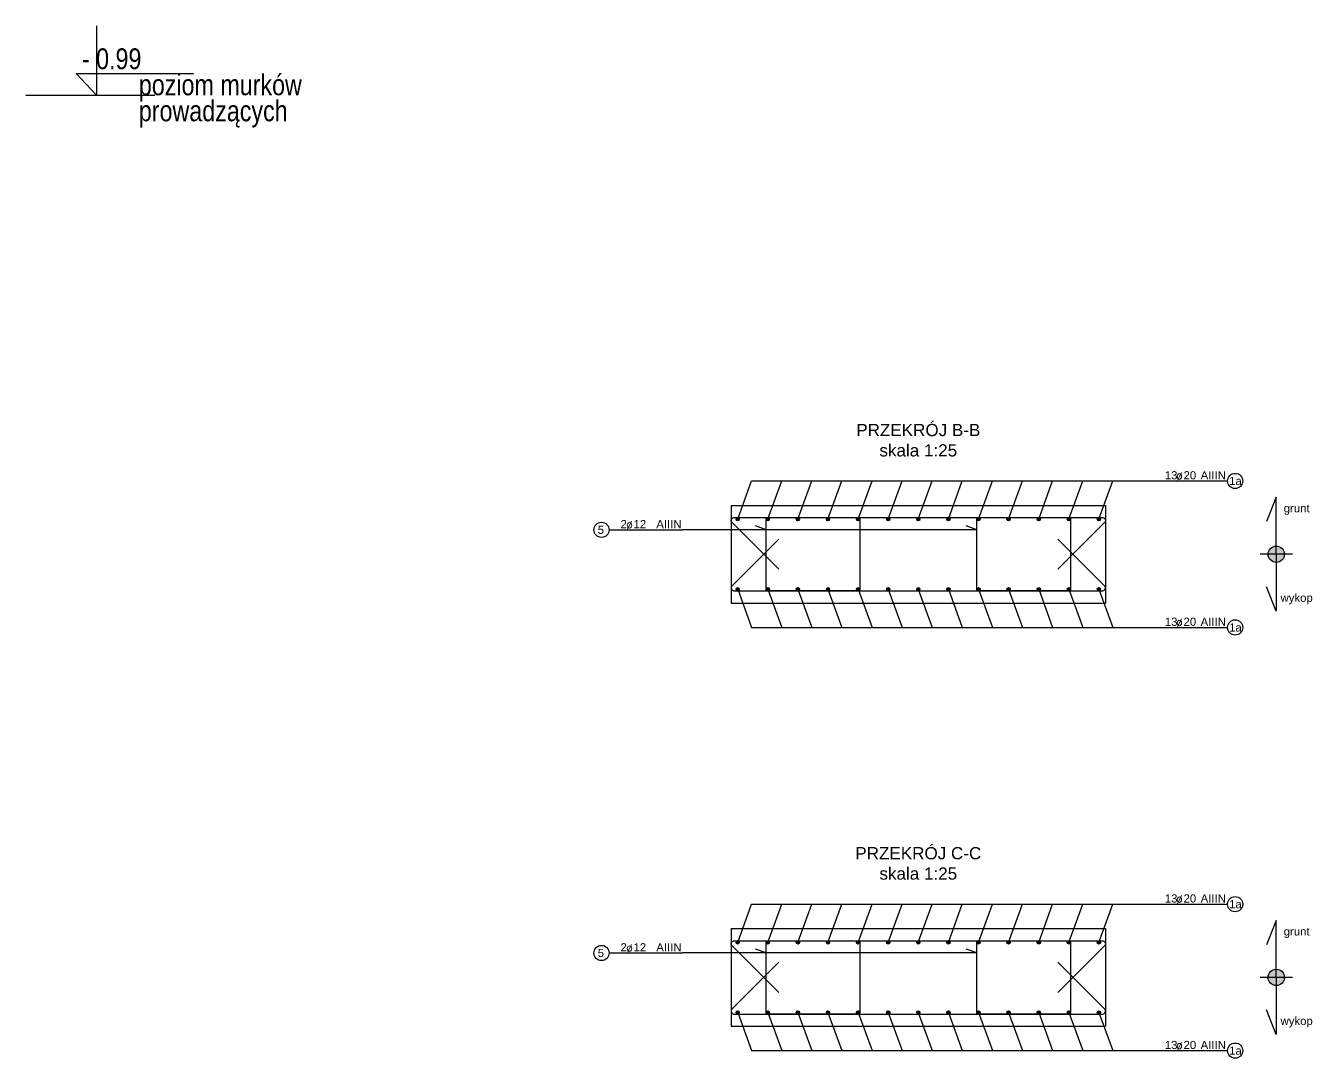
# Model space of a CAD drawing. Extents: x -5264 to 5377, y -10043 to -2374.
# Drawn here: x 546 to 1337, y -6212 to -5577 of the extents above; entities that cross this region are included whole.
import ezdxf
from ezdxf.enums import TextEntityAlignment as Align

# ---------------------------------------------------------------- set-up
doc = ezdxf.new("R2010")
doc.units = 0
doc.header["$MEASUREMENT"] = 0
for name, color, linetype in [('__SOL-KOTY_WYSOKOSCIOWE', 4, 'CONTINUOUS'), ('__SOL-OPISY', 4, 'CONTINUOUS'), ('__SOL-WIDOK', 4, 'CONTINUOUS'), ('__SOL-ZBROJENIE', 3, 'CONTINUOUS')]:
    doc.layers.add(name, color=color, linetype=linetype)
doc.styles.add('ARIAL', font='arial.ttf', dxfattribs={"height": 2.5})
doc.styles.add('SIMPLEX', font='SIMPLEX.SHX', dxfattribs={"width": 0.8})
doc.styles.get("Standard").update_dxf_attribs({"font": 'arial.ttf'})

# ---------------------------------------------------------------- blocks, each defined once
blk = doc.blocks.new('KOTA')
at = {"layer": '__SOL-KOTY_WYSOKOSCIOWE'}
for p, q in [((0, 33.35), (0, 0)), ((0, 0), (-9.85, 10.39)), ((-9.85, 10.39), (46.51, 10.39)), ((-34, 0), (28, 0))]:
    blk.add_line(p, q, dxfattribs=at)
at = {"layer": '__SOL-KOTY_WYSOKOSCIOWE', "style": 'ARIAL', "width": 0.8}
blk.add_attdef('RZEDNA', (500.47, 15.86), '', height=10.4, dxfattribs=at)
blk = doc.blocks.new('OPIS_PRAWY')
at = {"layer": '__SOL-OPISY'}
blk.add_line((0, 0), (90, 0), dxfattribs=at)
blk.add_circle((99.4, 0), 9.36, dxfattribs=at)
at = {"layer": '__SOL-OPISY', "style": 'SIMPLEX', "width": 0.9}
blk.add_text(' %%c ', height=10, dxfattribs=at).set_placement((20.9, 0.5))
at = {"layer": '__SOL-OPISY', "style": 'ARIAL', "width": 0.8}
blk.add_attdef('ILOSC', text='', height=10, dxfattribs=at).set_placement((27.1, 0.1), align=Align.RIGHT)
for tag, p in [('SREDNICA', (35.4, 0.1)), ('STAL', (58.4, 0.5))]:
    blk.add_attdef(tag, p, '', height=10, dxfattribs=at)
for tag, p in [('NUMER', (99.4, 0)), ('DLUGOSC', (52.8, -6.1))]:
    blk.add_attdef(tag, text='', height=10, dxfattribs=at).set_placement(p, align=Align.MIDDLE)
blk = doc.blocks.new('OPIS_LEWY')
at = {"layer": '__SOL-OPISY'}
blk.add_line((-90, 0), (0, 0), dxfattribs=at)
blk.add_circle((-99.4, 0), 9.36, dxfattribs=at)
at = {"layer": '__SOL-OPISY', "style": 'SIMPLEX', "width": 0.9}
blk.add_text(' %%c ', height=10, dxfattribs=at).set_placement((-75, 0.5))
at = {"layer": '__SOL-OPISY', "style": 'ARIAL', "width": 0.8}
for tag, p in [('NUMER', (-99.4, 0)), ('DLUGOSC', (-58.9, -6.6))]:
    blk.add_attdef(tag, text='', height=10, dxfattribs=at).set_placement(p, align=Align.MIDDLE)
blk.add_attdef('ILOSC', text='', height=10, dxfattribs=at).set_placement((-74, 0.1), align=Align.RIGHT)
for tag, p in [('SREDNICA', (-65.8, 0.1)), ('STAL', (-42.7, 0.3))]:
    blk.add_attdef(tag, p, '', height=10, dxfattribs=at)

msp = doc.modelspace()

# ---------------------------------------------------------------- hatches: boundary and pattern name
at = {"layer": '__SOL-OPISY'}
for points in [[(1320, -5902, 1), (1310, -5902, 1)], [(1320, -6162, 1), (1310, -6162, 1)]]:
    msp.add_hatch(color=256, dxfattribs=at).paths.add_polyline_path(points)
at = {"layer": '__SOL-ZBROJENIE'}
for points in [[(985, -5880.5, 1), (983, -5880.5, 1)], [(1003.5, -5880.5, 1), (1001.5, -5880.5, 1)], [(1022, -5880.5, 1), (1020, -5880.5, 1)], [(1040.5, -5880.5, 1), (1038.5, -5880.5, 1)], [(1059, -5880.5, 1), (1057, -5880.5, 1)], [(1077.5, -5880.5, 1), (1075.5, -5880.5, 1)], [(1096, -5880.5, 1), (1094, -5880.5, 1)], [(1114.5, -5880.5, 1), (1112.5, -5880.5, 1)], [(1133, -5880.5, 1), (1131, -5880.5, 1)], [(1151.5, -5880.5, 1), (1149.5, -5880.5, 1)], [(1170, -5880.5, 1), (1168, -5880.5, 1)], [(1188.5, -5880.5, 1), (1186.5, -5880.5, 1)], [(1207, -5880.5, 1), (1205, -5880.5, 1)], [(985, -5923.5, 1), (983, -5923.5, 1)], [(1003.5, -5923.5, 1), (1001.5, -5923.5, 1)], [(1022, -5923.5, 1), (1020, -5923.5, 1)], [(1040.5, -5923.5, 1), (1038.5, -5923.5, 1)], [(1059, -5923.5, 1), (1057, -5923.5, 1)], [(1077.5, -5923.5, 1), (1075.5, -5923.5, 1)], [(1096, -5923.5, 1), (1094, -5923.5, 1)], [(1114.5, -5923.5, 1), (1112.5, -5923.5, 1)], [(1133, -5923.5, 1), (1131, -5923.5, 1)], [(1151.5, -5923.5, 1), (1149.5, -5923.5, 1)], [(1170, -5923.5, 1), (1168, -5923.5, 1)], [(1188.5, -5923.5, 1), (1186.5, -5923.5, 1)], [(1207, -5923.5, 1), (1205, -5923.5, 1)], [(985, -6140.5, 1), (983, -6140.5, 1)], [(1003.5, -6140.5, 1), (1001.5, -6140.5, 1)], [(1022, -6140.5, 1), (1020, -6140.5, 1)], [(1040.5, -6140.5, 1), (1038.5, -6140.5, 1)], [(1059, -6140.5, 1), (1057, -6140.5, 1)], [(1077.5, -6140.5, 1), (1075.5, -6140.5, 1)], [(1096, -6140.5, 1), (1094, -6140.5, 1)], [(1114.5, -6140.5, 1), (1112.5, -6140.5, 1)], [(1133, -6140.5, 1), (1131, -6140.5, 1)], [(1151.5, -6140.5, 1), (1149.5, -6140.5, 1)], [(1170, -6140.5, 1), (1168, -6140.5, 1)], [(1188.5, -6140.5, 1), (1186.5, -6140.5, 1)], [(1207, -6140.5, 1), (1205, -6140.5, 1)], [(985, -6183.5, 1), (983, -6183.5, 1)], [(1003.5, -6183.5, 1), (1001.5, -6183.5, 1)], [(1022, -6183.5, 1), (1020, -6183.5, 1)], [(1040.5, -6183.5, 1), (1038.5, -6183.5, 1)], [(1059, -6183.5, 1), (1057, -6183.5, 1)], [(1077.5, -6183.5, 1), (1075.5, -6183.5, 1)], [(1096, -6183.5, 1), (1094, -6183.5, 1)], [(1114.5, -6183.5, 1), (1112.5, -6183.5, 1)], [(1133, -6183.5, 1), (1131, -6183.5, 1)], [(1151.5, -6183.5, 1), (1149.5, -6183.5, 1)], [(1170, -6183.5, 1), (1168, -6183.5, 1)], [(1188.5, -6183.5, 1), (1186.5, -6183.5, 1)], [(1207, -6183.5, 1), (1205, -6183.5, 1)]]:
    msp.add_hatch(color=256, dxfattribs=at).paths.add_polyline_path(points)

# ---------------------------------------------------------------- linework, layer by layer
at = {"layer": '__SOL-OPISY'}
for p, q in [((984, -5880.5), (992.55, -5857)), ((992.55, -5857), (1240, -5857)), ((1002.5, -5880.5), (1011.05, -5857)), ((1021, -5880.5), (1029.55, -5857)), ((1039.5, -5880.5), (1048.05, -5857)), ((1058, -5880.5), (1066.55, -5857)), ((1076.5, -5880.5), (1085.05, -5857)), ((1095, -5880.5), (1103.55, -5857)), ((1113.5, -5880.5), (1122.05, -5857)), ((1132, -5880.5), (1140.55, -5857)), ((1150.5, -5880.5), (1159.05, -5857)), ((1169, -5880.5), (1177.55, -5857)), ((1187.5, -5880.5), (1196.05, -5857)), ((1206, -5880.5), (1214.55, -5857)), ((1315, -5867), (1309, -5882)), ((1315, -5902), (1315, -5867)), ((1131, -5887), (950, -5887)), ((1001.5, -5887), (994.92, -5884.61)), ((1131, -5887), (1124.42, -5884.61)), ((1325, -5902), (1305, -5902)), ((1315, -5902), (1315, -5937)), ((984, -5923.5), (992.55, -5947)), ((1002.5, -5923.5), (1011.05, -5947)), ((1021, -5923.5), (1029.55, -5947)), ((1039.5, -5923.5), (1048.05, -5947)), ((1058, -5923.5), (1066.55, -5947)), ((1076.5, -5923.5), (1085.05, -5947)), ((1095, -5923.5), (1103.55, -5947)), ((1113.5, -5923.5), (1122.05, -5947)), ((1132, -5923.5), (1140.55, -5947)), ((1150.5, -5923.5), (1159.05, -5947)), ((1169, -5923.5), (1177.55, -5947)), ((1187.5, -5923.5), (1196.05, -5947)), ((1206, -5923.5), (1214.55, -5947)), ((1315, -5937), (1309, -5922)), ((992.55, -5947), (1240, -5947)), ((984, -6140.5), (992.55, -6117)), ((992.55, -6117), (1240, -6117)), ((1002.5, -6140.5), (1011.05, -6117)), ((1021, -6140.5), (1029.55, -6117)), ((1039.5, -6140.5), (1048.05, -6117)), ((1058, -6140.5), (1066.55, -6117)), ((1076.5, -6140.5), (1085.05, -6117)), ((1095, -6140.5), (1103.55, -6117)), ((1113.5, -6140.5), (1122.05, -6117)), ((1132, -6140.5), (1140.55, -6117)), ((1150.5, -6140.5), (1159.05, -6117)), ((1169, -6140.5), (1177.55, -6117)), ((1187.5, -6140.5), (1196.05, -6117)), ((1206, -6140.5), (1214.55, -6117)), ((1315, -6127), (1309, -6142)), ((1315, -6162), (1315, -6127)), ((1131, -6147), (950, -6147)), ((1001.5, -6147), (994.92, -6144.61)), ((1131, -6147), (1124.42, -6144.61)), ((1325, -6162), (1305, -6162)), ((1315, -6162), (1315, -6197)), ((1315, -6197), (1309, -6182)), ((984, -6183.5), (992.55, -6207)), ((1002.5, -6183.5), (1011.05, -6207)), ((1021, -6183.5), (1029.55, -6207)), ((1039.5, -6183.5), (1048.05, -6207)), ((1058, -6183.5), (1066.55, -6207)), ((1076.5, -6183.5), (1085.05, -6207)), ((1095, -6183.5), (1103.55, -6207)), ((1113.5, -6183.5), (1122.05, -6207)), ((1132, -6183.5), (1140.55, -6207)), ((1150.5, -6183.5), (1159.05, -6207)), ((1169, -6183.5), (1177.55, -6207)), ((1187.5, -6183.5), (1196.05, -6207)), ((1206, -6183.5), (1214.55, -6207)), ((992.55, -6207), (1240, -6207))]:
    msp.add_line(p, q, dxfattribs=at)
for centre in [(1315, -5902), (1315, -6162)]:
    msp.add_circle(centre, 5, dxfattribs=at)
at = {"layer": '__SOL-WIDOK'}
for p, q in [((980, -5872), (980, -5932)), ((980, -5872), (1210, -5872)), ((1210, -5872), (1210, -5932)), ((980, -5932), (1210, -5932)), ((980, -6132), (980, -6192)), ((980, -6132), (1210, -6132)), ((1210, -6132), (1210, -6192)), ((980, -6192), (1210, -6192))]:
    msp.add_line(p, q, dxfattribs=at)
at = {"layer": '__SOL-ZBROJENIE'}
for points in [[(1009.28, -5911.28), (981, -5883, -0.7), (981.5, -5879.5), (1208.5, -5879.5, -0.7), (1209, -5883), (1180.72, -5911.28)], [(1009.28, -5911.28), (981, -5883, -0.7), (981.5, -5879.5), (1208.5, -5879.5, -0.7), (1209, -5883), (1180.72, -5911.28)], [(1009.28, -5892.72), (981, -5921, 0.7), (981.5, -5924.5), (1208.5, -5924.5, 0.7), (1209, -5921), (1180.72, -5892.72)], [(1009.28, -5892.72), (981, -5921, 0.7), (981.5, -5924.5), (1208.5, -5924.5, 0.7), (1209, -5921), (1180.72, -5892.72)], [(1009.28, -6171.28), (981, -6143, -0.7), (981.5, -6139.5), (1208.5, -6139.5, -0.7), (1209, -6143), (1180.72, -6171.28)], [(1009.28, -6171.28), (981, -6143, -0.7), (981.5, -6139.5), (1208.5, -6139.5, -0.7), (1209, -6143), (1180.72, -6171.28)], [(1009.28, -6152.72), (981, -6181, 0.7), (981.5, -6184.5), (1208.5, -6184.5, 0.7), (1209, -6181), (1180.72, -6152.72)], [(1009.28, -6152.72), (981, -6181, 0.7), (981.5, -6184.5), (1208.5, -6184.5, 0.7), (1209, -6181), (1180.72, -6152.72)]]:
    msp.add_lwpolyline(points, format="xyb", dxfattribs=at)
for points in [[(1002, -5879.5), (1058.5, -5879.5, -0.414214), (1059, -5880), (1059, -5924, -0.414214), (1058.5, -5924.5), (1002, -5924.5, -0.414214), (1001.5, -5924), (1001.5, -5880, -0.414214)], [(1131.5, -5879.5), (1188, -5879.5, -0.414214), (1188.5, -5880), (1188.5, -5924, -0.414214), (1188, -5924.5), (1131.5, -5924.5, -0.414214), (1131, -5924), (1131, -5880, -0.414214)], [(1002, -6139.5), (1058.5, -6139.5, -0.414214), (1059, -6140), (1059, -6184, -0.414214), (1058.5, -6184.5), (1002, -6184.5, -0.414214), (1001.5, -6184), (1001.5, -6140, -0.414214)], [(1131.5, -6139.5), (1188, -6139.5, -0.414214), (1188.5, -6140), (1188.5, -6184, -0.414214), (1188, -6184.5), (1131.5, -6184.5, -0.414214), (1131, -6184), (1131, -6140, -0.414214)]]:
    msp.add_lwpolyline(points, format="xyb", close=True, dxfattribs=at)
for centre in [(984, -5880.5), (1002.5, -5880.5), (1021, -5880.5), (1039.5, -5880.5), (1058, -5880.5), (1076.5, -5880.5), (1095, -5880.5), (1113.5, -5880.5), (1132, -5880.5), (1150.5, -5880.5), (1169, -5880.5), (1187.5, -5880.5), (1206, -5880.5), (984, -5923.5), (1002.5, -5923.5), (1021, -5923.5), (1039.5, -5923.5), (1058, -5923.5), (1076.5, -5923.5), (1095, -5923.5), (1113.5, -5923.5), (1132, -5923.5), (1150.5, -5923.5), (1169, -5923.5), (1187.5, -5923.5), (1206, -5923.5), (984, -6140.5), (1002.5, -6140.5), (1021, -6140.5), (1039.5, -6140.5), (1058, -6140.5), (1076.5, -6140.5), (1095, -6140.5), (1113.5, -6140.5), (1132, -6140.5), (1150.5, -6140.5), (1169, -6140.5), (1187.5, -6140.5), (1206, -6140.5), (984, -6183.5), (1002.5, -6183.5), (1021, -6183.5), (1039.5, -6183.5), (1058, -6183.5), (1076.5, -6183.5), (1095, -6183.5), (1113.5, -6183.5), (1132, -6183.5), (1150.5, -6183.5), (1169, -6183.5), (1187.5, -6183.5), (1206, -6183.5)]:
    msp.add_circle(centre, 1, dxfattribs=at)

# ---------------------------------------------------------------- block references
at = {"layer": '__SOL-KOTY_WYSOKOSCIOWE'}
ref = msp.add_blockref('KOTA', (590, -5620), dxfattribs=dict(at, xscale=1.28, yscale=1.28, zscale=1.28))
ref.add_attrib('RZEDNA', '- 0.99', (581, -5604), dxfattribs={"height": 12.8, "style": 'ARIAL', "width": 0.8})
ref.add_attrib('OPIS1', 'poziom murków', (616, -5620), dxfattribs={"height": 12.8, "style": 'ARIAL', "width": 0.8})
ref.add_attrib('OPIS2', 'prowadzących', (616, -5636), dxfattribs={"height": 12.8, "style": 'ARIAL', "width": 0.8})
at = {"layer": '__SOL-OPISY'}
ref = msp.add_blockref('OPIS_PRAWY', (1240, -5857), dxfattribs=dict(at, xscale=0.5, yscale=0.5, zscale=0.5))
ref.add_attrib('ILOSC', '13', (1246.5, -5856), dxfattribs={"height": 5, "style": 'ARIAL'})
ref.add_attrib('SREDNICA', '20', (1258, -5856), dxfattribs={"height": 5, "style": 'ARIAL'})
ref.add_attrib('STAL', 'AIIIN', (1268.5, -5856), dxfattribs={"height": 5, "style": 'ARIAL'})
ref.add_attrib('NUMER', '1a', (1286, -5859.5), dxfattribs={"height": 5, "style": 'ARIAL'})
ref = msp.add_blockref('OPIS_LEWY', (950, -5887), dxfattribs=dict(at, xscale=0.5, yscale=0.5, zscale=0.5))
ref.add_attrib('ILOSC', '2', (912, -5886), dxfattribs={"height": 5, "style": 'ARIAL'})
ref.add_attrib('SREDNICA', '12', (920, -5886), dxfattribs={"height": 5, "style": 'ARIAL'})
ref.add_attrib('STAL', 'AIIIN', (934, -5886), dxfattribs={"height": 5, "style": 'ARIAL'})
ref.add_attrib('NUMER', '5', (898, -5889.5), dxfattribs={"height": 5, "style": 'ARIAL'})
ref = msp.add_blockref('OPIS_PRAWY', (1240, -5947), dxfattribs=dict(at, xscale=0.5, yscale=0.5, zscale=0.5))
ref.add_attrib('ILOSC', '13', (1246.5, -5946), dxfattribs={"height": 5, "style": 'ARIAL'})
ref.add_attrib('SREDNICA', '20', (1258, -5946), dxfattribs={"height": 5, "style": 'ARIAL'})
ref.add_attrib('STAL', 'AIIIN', (1268.5, -5946), dxfattribs={"height": 5, "style": 'ARIAL'})
ref.add_attrib('NUMER', '1a', (1286, -5949.5), dxfattribs={"height": 5, "style": 'ARIAL'})
ref = msp.add_blockref('OPIS_PRAWY', (1240, -6117), dxfattribs=dict(at, xscale=0.5, yscale=0.5, zscale=0.5))
ref.add_attrib('ILOSC', '13', (1246.5, -6116), dxfattribs={"height": 5, "style": 'ARIAL'})
ref.add_attrib('SREDNICA', '20', (1258, -6116), dxfattribs={"height": 5, "style": 'ARIAL'})
ref.add_attrib('STAL', 'AIIIN', (1268.5, -6116), dxfattribs={"height": 5, "style": 'ARIAL'})
ref.add_attrib('NUMER', '1a', (1286, -6119.5), dxfattribs={"height": 5, "style": 'ARIAL'})
ref = msp.add_blockref('OPIS_LEWY', (950, -6147), dxfattribs=dict(at, xscale=0.5, yscale=0.5, zscale=0.5))
ref.add_attrib('ILOSC', '2', (912, -6146), dxfattribs={"height": 5, "style": 'ARIAL'})
ref.add_attrib('SREDNICA', '12', (920, -6146), dxfattribs={"height": 5, "style": 'ARIAL'})
ref.add_attrib('STAL', 'AIIIN', (934, -6146), dxfattribs={"height": 5, "style": 'ARIAL'})
ref.add_attrib('NUMER', '5', (898, -6149.5), dxfattribs={"height": 5, "style": 'ARIAL'})
ref = msp.add_blockref('OPIS_PRAWY', (1240, -6207), dxfattribs=dict(at, xscale=0.5, yscale=0.5, zscale=0.5))
ref.add_attrib('ILOSC', '13', (1246.5, -6206), dxfattribs={"height": 5, "style": 'ARIAL'})
ref.add_attrib('SREDNICA', '20', (1258, -6206), dxfattribs={"height": 5, "style": 'ARIAL'})
ref.add_attrib('STAL', 'AIIIN', (1268.5, -6206), dxfattribs={"height": 5, "style": 'ARIAL'})
ref.add_attrib('NUMER', '1a', (1286, -6209.5), dxfattribs={"height": 5, "style": 'ARIAL'})

# ---------------------------------------------------------------- texts
at = {"layer": '__SOL-OPISY', "width": 2500, "attachment_point": 5}
for s, insert, char_height in [('PRZEKRÓJ B-B\\Pskala 1:25\\P', (1095, -5832), 7.5), ('grunt\\P', (1327.5, -5874.5), 5), ('wykop\\P', (1327.5, -5929.5), 5), ('PRZEKRÓJ C-C\\Pskala 1:25\\P', (1095, -6092), 7.5), ('grunt\\P', (1327.5, -6134.5), 5), ('wykop\\P', (1327.5, -6189.5), 5)]:
    msp.add_mtext(s, dxfattribs=dict(at, insert=insert, char_height=char_height))

doc.saveas('drawing.dxf')
